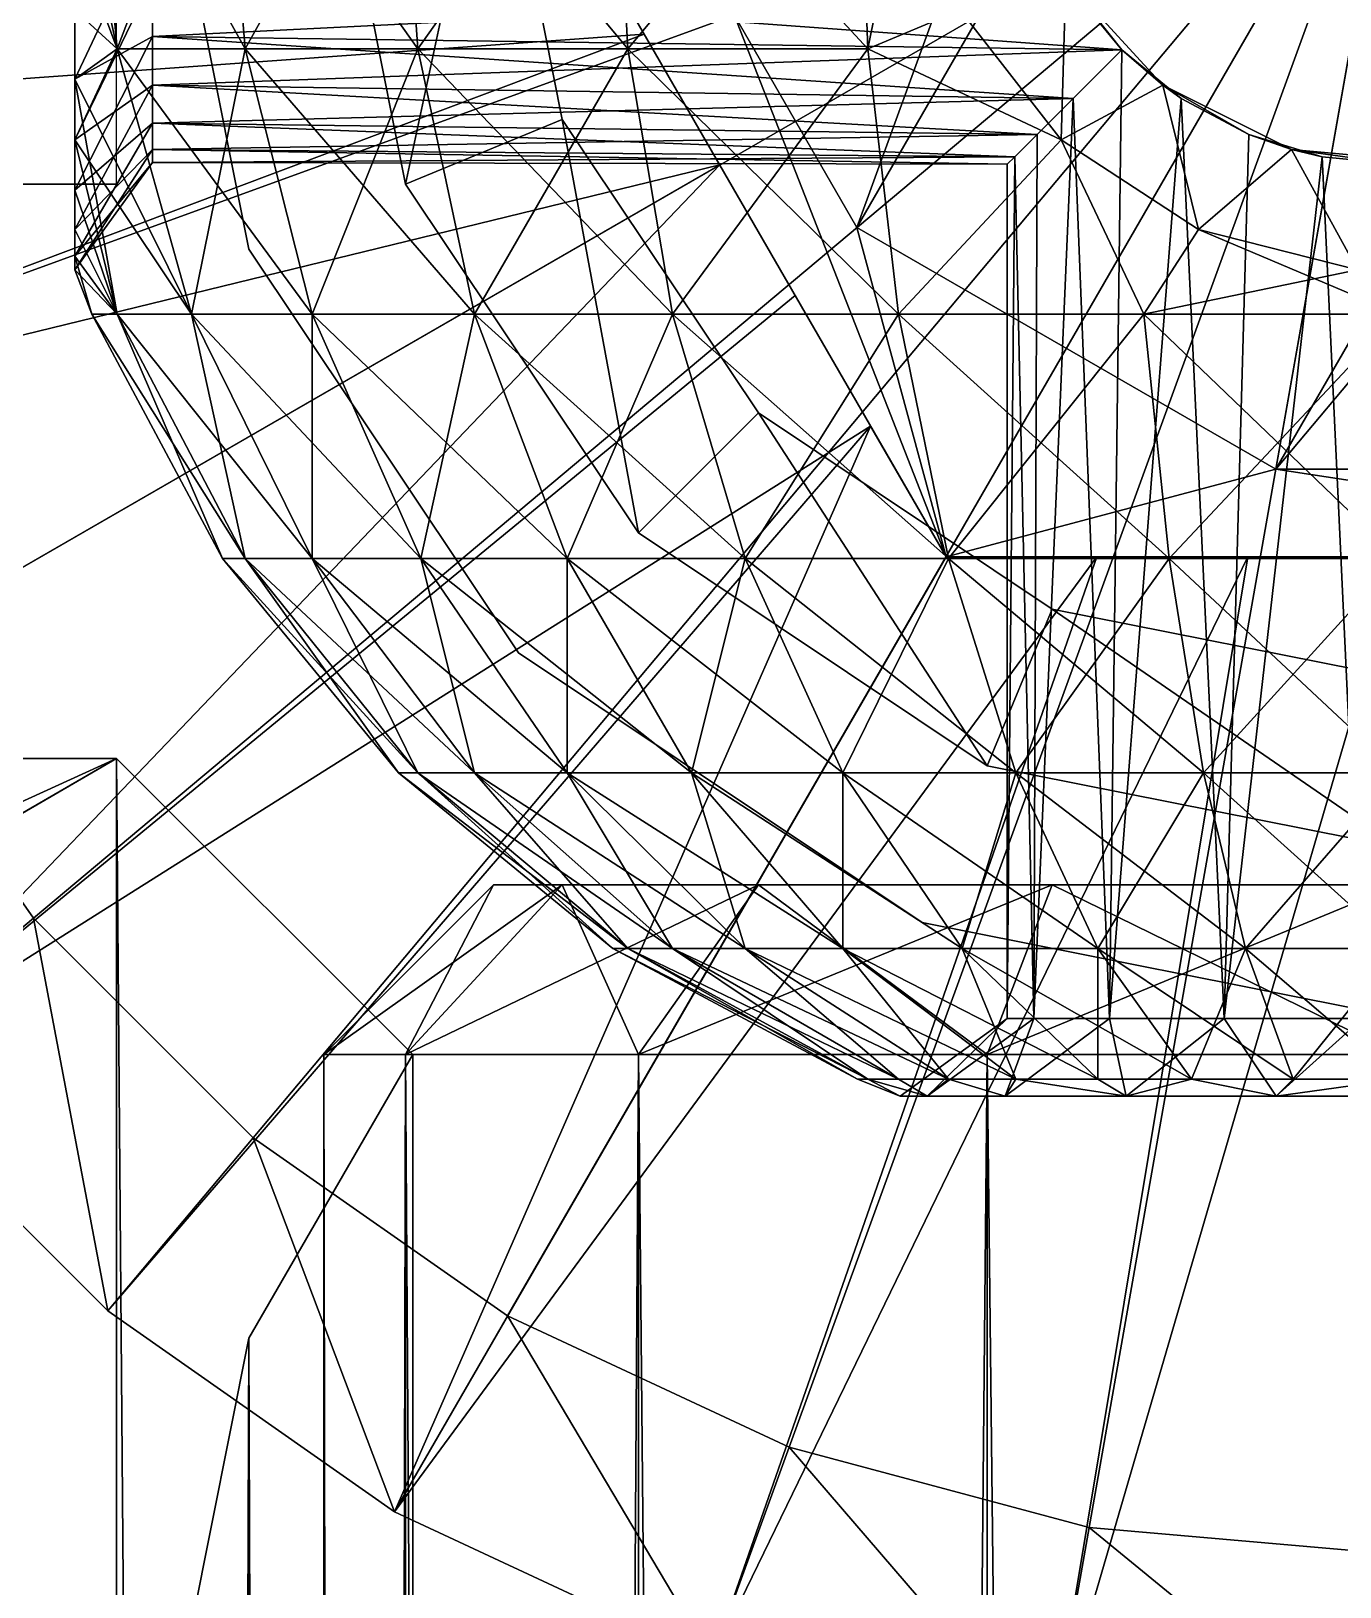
# Model space of a CAD drawing. Header units: centimetres. Extents: x -66.3 to 12.3, y -19.3 to 19.3.
# Drawn here: x 9.274 to 10.431, y 15.896 to 17.272 of the extents above; entities that cross this region are included whole.
import ezdxf

# ---------------------------------------------------------------- set-up
doc = ezdxf.new("R2010")
doc.units = ezdxf.units.CM
for name, color, linetype, true_color in [('chrom', 9, 'Continuous', 0xbebebe), ('plastik schwarz', 250, 'Continuous', 0x282828), ('reinweiss', 254, 'Continuous', 0xdddddd)]:
    doc.layers.add(name, color=color, linetype=linetype, true_color=true_color)

# ---------------------------------------------------------------- blocks, each defined once
blk = doc.blocks.new('GeometrySelector_19HIY996')
at = {"layer": 'plastik schwarz'}
for points in [[(0, 0.6928, 1.1), (0.3082, 1.748, 0.6), (0, 1.775, 0.6)], [(0.2735, 1.5511), (0, 1.575), (0, 1.775, 0.2)], [(0.3082, 1.748, 0.2), (0.2735, 1.5511), (0, 1.775, 0.2)], [(0, 0.6928, 1.1), (0.1333, 0.6928, 1.1), (0.3082, 1.748, 0.6)], [(0.1333, 0.6928, 1.1), (0.6071, 1.668, 0.6), (0.3082, 1.748, 0.6)], [(0.5387, 1.48), (0.2735, 1.5511), (0.3082, 1.748, 0.2)], [(0.6071, 1.668, 0.2), (0.5387, 1.48), (0.3082, 1.748, 0.2)], [(0.1333, 0.6928, 1.1), (0.2667, 0.6928, 1.1), (0.6071, 1.668, 0.6)], [(0.2667, 0.6928, 1.1), (0.8875, 1.5372, 0.6), (0.6071, 1.668, 0.6)], [(0.7875, 1.364), (0.5387, 1.48), (0.6071, 1.668, 0.2)], [(0.8875, 1.5372, 0.2), (0.7875, 1.364), (0.6071, 1.668, 0.2)], [(0.8875, 1.5372, 0.6), (0.8875, 1.5372, 0.2), (0.6071, 1.668, 0.2)], [(0.8875, 1.5372, 0.6), (0.6071, 1.668, 0.2), (0.6071, 1.668, 0.6)], [(0, 0), (0, 1.575), (0.2735, 1.5511)], [(0, 0), (0.2735, 1.5511), (0.5387, 1.48)], [(0.2667, 0.6928, 1.1), (0.4, 0.6928, 1.1), (0.8875, 1.5372, 0.6)], [(0.4667, 0.5774, 1.1), (0.8875, 1.5372, 0.6), (0.4, 0.6928, 1.1)], [(0.4667, 0.5774, 1.1), (1.1409, 1.3597, 0.6), (0.8875, 1.5372, 0.6)], [(1.0124, 1.2065), (0.7875, 1.364), (0.8875, 1.5372, 0.2)], [(1.1409, 1.3597, 0.2), (1.0124, 1.2065), (0.8875, 1.5372, 0.2)], [(1.1409, 1.3597, 0.6), (1.1409, 1.3597, 0.2), (0.8875, 1.5372, 0.2)], [(1.1409, 1.3597, 0.6), (0.8875, 1.5372, 0.2), (0.8875, 1.5372, 0.6)], [(0, 0), (0.5387, 1.48), (0.7875, 1.364)], [(0, 0), (0.7875, 1.364), (1.0124, 1.2065)], [(1.1409, 1.3597, 0.6), (0.4667, 0.5774, 1.1), (1.3597, 1.1409, 0.6)], [(1.2065, 1.0124), (1.0124, 1.2065), (1.1409, 1.3597, 0.2)], [(1.3597, 1.1409, 0.2), (1.2065, 1.0124), (1.1409, 1.3597, 0.2)], [(1.3597, 1.1409, 0.6), (1.3597, 1.1409, 0.2), (1.1409, 1.3597, 0.2)], [(1.3597, 1.1409, 0.6), (1.1409, 1.3597, 0.2), (1.1409, 1.3597, 0.6)], [(0, 0), (1.0124, 1.2065), (1.2065, 1.0124)], [(0.4667, 0.5774, 1.1), (0.5333, 0.4619, 1.1), (1.3597, 1.1409, 0.6)], [(0.6, 0.3464, 1.1), (1.3597, 1.1409, 0.6), (0.5333, 0.4619, 1.1)], [(0.6, 0.3464, 1.1), (1.5372, 0.8875, 0.6), (1.3597, 1.1409, 0.6)], [(1.364, 0.7875), (1.2065, 1.0124), (1.3597, 1.1409, 0.2)], [(0, 0), (1.2065, 1.0124), (1.364, 0.7875)], [(0.6, 0.3464, 1.1), (1.668, 0.6071, 0.6), (1.5372, 0.8875, 0.6)], [(0, 0), (1.364, 0.7875), (1.48, 0.5387)], [(0.4, 0.6928, 1.75), (0.4, 0.6928, 1.1), (-0.4, 0.6928, 1.1)], [(0.4, 0.6928, 1.75), (-0.4, 0.6928, 1.1), (-0.4, 0.6928, 1.75)], [(0.1085, 0.6155, 2), (0.4, 0.6928, 1.75), (-0.4, 0.6928, 1.75)], [(0.1085, 0.6155, 2), (-0.4, 0.6928, 1.75), (-0.1085, 0.6155, 2)], [(0.1085, 0.6155, 2), (0.4788, 0.4017, 2), (0.4, 0.6928, 1.75)], [(0.8, 0, 1.75), (0.8, 0, 1.1), (0.4, 0.6928, 1.1)], [(0.8, 0, 1.75), (0.4, 0.6928, 1.1), (0.4, 0.6928, 1.75)], [(0.5873, 0.2138, 2), (0.8, 0, 1.75), (0.4, 0.6928, 1.75)], [(0.5873, 0.2138, 2), (0.4, 0.6928, 1.75), (0.4788, 0.4017, 2)], [(-0.5873, -0.2138, 2), (-0.4788, -0.4017, 2), (0.1085, 0.6155, 2)], [(-0.1085, 0.6155, 2), (-0.5873, -0.2138, 2), (0.1085, 0.6155, 2)], [(0.1085, 0.6155, 2), (-0.4788, -0.4017, 2), (-0.1085, -0.6155, 2)], [(0.1085, 0.6155, 2), (-0.1085, -0.6155, 2), (0.4788, 0.4017, 2)], [(0.6, 0.3464, 1.1), (0.6667, 0.2309, 1.1), (1.668, 0.6071, 0.6)], [(0.6667, 0.2309, 1.1), (1.748, 0.3082, 0.6), (1.668, 0.6071, 0.6)], [(0, 0), (1.48, 0.5387), (1.5511, 0.2735)], [(0.4788, 0.4017, 2), (-0.1085, -0.6155, 2), (0.1085, -0.6155, 2)], [(0.4788, 0.4017, 2), (0.1085, -0.6155, 2), (0.5873, 0.2138, 2)], [(0.6667, 0.2309, 1.1), (0.7333, 0.1155, 1.1), (1.748, 0.3082, 0.6)], [(0.7333, 0.1155, 1.1), (1.775, 0, 0.6), (1.748, 0.3082, 0.6)], [(0, 0), (1.5511, 0.2735), (1.575, 0)]]:
    blk.add_3dface(points, dxfattribs=at)
blk = doc.blocks.new('hallerfuss_19HIY99')
blk.add_blockref('GeometrySelector_19HIY996', (0, 0))
blk = doc.blocks.new('blech350_750_19HIY99')
at = {"layer": 'reinweiss'}
for points in [[(-36.367, 16.6289, 0.6718), (36.367, 16.6289, 0.6718), (36.1162, 16.4837, 0.421)], [(-36.367, -16.6289, 0.6717), (36.367, -16.6289, 0.6717), (36.367, 16.6289, 0.6718)], [(-36.367, 16.6289, 0.6718), (-36.367, -16.6289, 0.6717), (36.367, 16.6289, 0.6718)], [(36.1162, 16.4837, 0.421), (36.367, 16.6289, 0.6718), (-36.367, 16.6289, 0.6718)], [(36.367, 16.6289, 0.6718), (36.367, -16.6289, 0.6717), (-36.367, -16.6289, 0.6717)], [(36.367, 16.6289, 0.6718), (-36.367, -16.6289, 0.6717), (-36.367, 16.6289, 0.6718)], [(36.6289, -16.367, 0.6717), (36.6289, 16.367, 0.6718), (36.367, 16.6289, 0.6718)], [(36.367, -16.6289, 0.6717), (36.6289, -16.367, 0.6717), (36.367, 16.6289, 0.6718)], [(36.367, 16.6289, 0.6718), (36.6289, 16.367, 0.6718), (36.6289, -16.367, 0.6717)], [(36.367, 16.6289, 0.6718), (36.6289, -16.367, 0.6717), (36.367, -16.6289, 0.6717)], [(36.4837, 16.1162, 0.421), (36.6289, 16.367, 0.6718), (36.6289, -16.367, 0.6717)], [(36.6289, -16.367, 0.6717), (36.6289, 16.367, 0.6718), (36.4837, 16.1162, 0.421)], [(36.4837, 16.1162, 0.421), (36.4837, -16.1162, 0.421), (36.4, -15.6953, 0)], [(36.4837, 16.1162, 0.421), (36.4, -15.6953, 0), (36.4, 15.6953, 0)], [(36.4, -15.6953, 0), (36.4837, -16.1162, 0.421), (36.4837, 16.1162, 0.421)], [(36.4, 15.6953, 0), (36.4, -15.6953, 0), (36.4837, 16.1162, 0.421)], [(36.4837, -16.1162, 0.421), (36.4837, 16.1162, 0.421), (36.6289, -16.367, 0.6717)], [(36.6289, -16.367, 0.6717), (36.4837, 16.1162, 0.421), (36.4837, -16.1162, 0.421)]]:
    blk.add_3dface(points, dxfattribs=at)
blk = doc.blocks.new('blech350_750_19HIY991')
at = {"layer": 'reinweiss'}
for points in [[(-36.367, 16.6289, 0.6718), (36.367, 16.6289, 0.6718), (36.1162, 16.4837, 0.421)], [(-36.367, -16.6289, 0.6717), (36.367, -16.6289, 0.6717), (36.367, 16.6289, 0.6718)], [(-36.367, 16.6289, 0.6718), (-36.367, -16.6289, 0.6717), (36.367, 16.6289, 0.6718)], [(36.1162, 16.4837, 0.421), (36.367, 16.6289, 0.6718), (-36.367, 16.6289, 0.6718)], [(36.367, 16.6289, 0.6718), (36.367, -16.6289, 0.6717), (-36.367, -16.6289, 0.6717)], [(36.367, 16.6289, 0.6718), (-36.367, -16.6289, 0.6717), (-36.367, 16.6289, 0.6718)], [(36.6289, -16.367, 0.6717), (36.6289, 16.367, 0.6718), (36.367, 16.6289, 0.6718)], [(36.367, -16.6289, 0.6717), (36.6289, -16.367, 0.6717), (36.367, 16.6289, 0.6718)], [(36.367, 16.6289, 0.6718), (36.6289, 16.367, 0.6718), (36.6289, -16.367, 0.6717)], [(36.367, 16.6289, 0.6718), (36.6289, -16.367, 0.6717), (36.367, -16.6289, 0.6717)], [(36.4837, 16.1162, 0.421), (36.6289, 16.367, 0.6718), (36.6289, -16.367, 0.6717)], [(36.6289, -16.367, 0.6717), (36.6289, 16.367, 0.6718), (36.4837, 16.1162, 0.421)], [(36.4837, 16.1162, 0.421), (36.4837, -16.1162, 0.421), (36.4, -15.6953, 0)], [(36.4837, 16.1162, 0.421), (36.4, -15.6953, 0), (36.4, 15.6953, 0)], [(36.4, -15.6953, 0), (36.4837, -16.1162, 0.421), (36.4837, 16.1162, 0.421)], [(36.4, 15.6953, 0), (36.4, -15.6953, 0), (36.4837, 16.1162, 0.421)], [(36.4837, -16.1162, 0.421), (36.4837, 16.1162, 0.421), (36.6289, -16.367, 0.6717)], [(36.6289, -16.367, 0.6717), (36.4837, 16.1162, 0.421), (36.4837, -16.1162, 0.421)]]:
    blk.add_3dface(points, dxfattribs=at)
blk = doc.blocks.new('blech350_350_19HIY99')
at = {"layer": 'reinweiss'}
for points in [[(-16.4837, 15.2743, -0.421), (-16.4, -15.6953, 0), (-16.4, 15.6953, 0)], [(-16.4, 15.6953, 0), (-16.4, -15.6953, 0), (-16.4837, 15.2743, -0.421)], [(-16.4837, 15.2743, -0.421), (-16.7222, 14.9175, -0.7778), (-16.7222, -14.9175, -0.7778)], [(-16.4837, -15.2743, -0.421), (-16.4837, 15.2743, -0.421), (-16.7222, -14.9175, -0.7778)], [(-16.7222, -14.9175, -0.7778), (-16.7222, 14.9175, -0.7778), (-16.4837, 15.2743, -0.421)], [(-16.7222, -14.9175, -0.7778), (-16.4837, 15.2743, -0.421), (-16.4837, -15.2743, -0.421)], [(-16.4837, 15.2743, -0.421), (-16.4837, -15.2743, -0.421), (-16.4, -15.6953, 0)], [(-16.4, -15.6953, 0), (-16.4837, -15.2743, -0.421), (-16.4837, 15.2743, -0.421)]]:
    blk.add_3dface(points, dxfattribs=at)
blk = doc.blocks.new('GeometrySelector_19HIY9912')
for points in [[(-0.95, 16.367, 0), (-0.877686, 16.367, 0.363549), (-0.739104, 16.517, 0.306147)], [(-0.8, 16.517, 0), (-0.95, 16.367, 0), (-0.739104, 16.517, 0.306147)], [(-0.877686, 16.367, -0.363549), (-0.95, 16.367, 0), (-0.8, 16.517, 0)], [(-0.877686, 16.367, 0.363549), (-0.671751, 16.367, 0.671751), (-0.565685, 16.517, 0.565685)], [(-0.739104, 16.517, 0.306147), (-0.877686, 16.367, 0.363549), (-0.565685, 16.517, 0.565685)], [(-0.739104, 16.517, -0.306147), (-0.877686, 16.367, -0.363549), (-0.8, 16.517, 0)], [(-0.671751, 16.367, -0.671751), (-0.877686, 16.367, -0.363549), (-0.739104, 16.517, -0.306147)], [(-0.565685, 16.517, -0.565685), (-0.671751, 16.367, -0.671751), (-0.739104, 16.517, -0.306147)], [(-0.671751, 16.367, 0.671751), (-0.363549, 16.367, 0.877686), (-0.306147, 16.517, 0.739104)], [(-0.565685, 16.517, 0.565685), (-0.671751, 16.367, 0.671751), (-0.306147, 16.517, 0.739104)], [(-0.363549, 16.367, -0.877686), (-0.671751, 16.367, -0.671751), (-0.565685, 16.517, -0.565685)], [(-0.306147, 16.517, -0.739104), (-0.363549, 16.367, -0.877686), (-0.565685, 16.517, -0.565685)], [(-0.363549, 16.367, 0.877686), (0, 16.367, 0.95), (0, 16.517, 0.8)], [(-0.306147, 16.517, 0.739104), (-0.363549, 16.367, 0.877686), (0, 16.517, 0.8)], [(0, 16.367, -0.95), (-0.363549, 16.367, -0.877686), (-0.306147, 16.517, -0.739104)], [(0, 16.517, -0.8), (0, 16.367, -0.95), (-0.306147, 16.517, -0.739104)], [(-0.877686, 16.367, 0.363549), (-0.95, 16.367, 0), (-0.95, -16.367, 0)], [(-0.877686, 16.367, 0.363549), (-0.95, -16.367, 0), (-0.877686, -16.367, 0.363549)], [(-0.95, 16.367, 0), (-0.877686, 16.367, -0.363549), (-0.877686, -16.367, -0.363549)], [(-0.95, 16.367, 0), (-0.877686, -16.367, -0.363549), (-0.95, -16.367, 0)], [(-0.671751, 16.367, 0.671751), (-0.877686, 16.367, 0.363549), (-0.877686, -16.367, 0.363549)], [(-0.671751, 16.367, 0.671751), (-0.877686, -16.367, 0.363549), (-0.671751, -16.367, 0.671751)], [(-0.877686, 16.367, -0.363549), (-0.671751, 16.367, -0.671751), (-0.671751, -16.367, -0.671751)], [(-0.877686, 16.367, -0.363549), (-0.671751, -16.367, -0.671751), (-0.877686, -16.367, -0.363549)], [(-0.363549, 16.367, 0.877686), (-0.671751, 16.367, 0.671751), (-0.671751, -16.367, 0.671751)], [(-0.363549, 16.367, 0.877686), (-0.671751, -16.367, 0.671751), (-0.363549, -16.367, 0.877686)], [(-0.671751, 16.367, -0.671751), (-0.363549, 16.367, -0.877686), (-0.363549, -16.367, -0.877686)], [(-0.671751, 16.367, -0.671751), (-0.363549, -16.367, -0.877686), (-0.671751, -16.367, -0.671751)], [(0, 16.367, 0.95), (-0.363549, 16.367, 0.877686), (-0.363549, -16.367, 0.877686)], [(0, 16.367, 0.95), (-0.363549, -16.367, 0.877686), (0, -16.367, 0.95)], [(-0.363549, 16.367, -0.877686), (0, 16.367, -0.95), (0, -16.367, -0.95)], [(-0.363549, 16.367, -0.877686), (0, -16.367, -0.95), (-0.363549, -16.367, -0.877686)], [(-0.739104, -16.517, 0.306147), (-0.877686, -16.367, 0.363549), (-0.95, -16.367, 0)], [(-0.739104, -16.517, 0.306147), (-0.95, -16.367, 0), (-0.8, -16.517, 0)], [(-0.8, -16.517, 0), (-0.95, -16.367, 0), (-0.877686, -16.367, -0.363549)], [(-0.565685, -16.517, 0.565685), (-0.671751, -16.367, 0.671751), (-0.877686, -16.367, 0.363549)], [(-0.565685, -16.517, 0.565685), (-0.877686, -16.367, 0.363549), (-0.739104, -16.517, 0.306147)], [(-0.8, -16.517, 0), (-0.877686, -16.367, -0.363549), (-0.739104, -16.517, -0.306147)], [(-0.739104, -16.517, -0.306147), (-0.877686, -16.367, -0.363549), (-0.671751, -16.367, -0.671751)], [(-0.739104, -16.517, -0.306147), (-0.671751, -16.367, -0.671751), (-0.565685, -16.517, -0.565685)], [(-0.306147, -16.517, 0.739104), (-0.363549, -16.367, 0.877686), (-0.671751, -16.367, 0.671751)], [(-0.306147, -16.517, 0.739104), (-0.671751, -16.367, 0.671751), (-0.565685, -16.517, 0.565685)], [(-0.565685, -16.517, -0.565685), (-0.671751, -16.367, -0.671751), (-0.363549, -16.367, -0.877686)], [(-0.565685, -16.517, -0.565685), (-0.363549, -16.367, -0.877686), (-0.306147, -16.517, -0.739104)], [(0, -16.517, 0.8), (0, -16.367, 0.95), (-0.363549, -16.367, 0.877686)], [(0, -16.517, 0.8), (-0.363549, -16.367, 0.877686), (-0.306147, -16.517, 0.739104)], [(-0.306147, -16.517, -0.739104), (-0.363549, -16.367, -0.877686), (0, -16.367, -0.95)], [(-0.306147, -16.517, -0.739104), (0, -16.367, -0.95), (0, -16.517, -0.8)]]:
    blk.add_3dface(points)
blk = doc.blocks.new('rohr350_19HIY991')
at = {"layer": 'chrom'}
blk.add_blockref('GeometrySelector_19HIY9912', (0, 0), dxfattribs=at)
blk = doc.blocks.new('rohr350_19HIY992')
at = {"layer": 'chrom'}
blk.add_blockref('GeometrySelector_19HIY9912', (0, 0), dxfattribs=at)
blk = doc.blocks.new('blech350_750_19HIY992')
at = {"layer": 'reinweiss'}
for points in [[(36.4837, 15.2743, -0.421), (36.4, 15.6953, 0), (36.4, -15.6953, 0)], [(36.4, -15.6953, 0), (36.4, 15.6953, 0), (36.4837, 15.2743, -0.421)], [(36.4837, -15.2743, -0.421), (36.4837, 15.2743, -0.421), (36.4, -15.6953, 0)], [(36.4, -15.6953, 0), (36.4837, 15.2743, -0.421), (36.4837, -15.2743, -0.421)], [(36.4837, 15.2743, -0.421), (36.4837, -15.2743, -0.421), (36.7222, -14.9175, -0.7778)], [(36.4837, 15.2743, -0.421), (36.7222, -14.9175, -0.7778), (36.7222, 14.9175, -0.7778)], [(36.7222, -14.9175, -0.7778), (36.4837, -15.2743, -0.421), (36.4837, 15.2743, -0.421)], [(36.7222, 14.9175, -0.7778), (36.7222, -14.9175, -0.7778), (36.4837, 15.2743, -0.421)]]:
    blk.add_3dface(points, dxfattribs=at)
blk = doc.blocks.new('GeometrySelector_19HIY9913')
for points in [[(-0.95, -36.367, 0), (-0.877686, 36.367, 0.363549), (-0.95, 36.367, 0)], [(0.877686, -36.367, 0.363549), (0.95, -36.367, 0), (0.95, 36.367, 0)], [(0.877686, -36.367, 0.363549), (0.95, 36.367, 0), (0.877686, 36.367, 0.363549)]]:
    blk.add_3dface(points)
blk = doc.blocks.new('rohr750_19HIY99')
at = {"layer": 'chrom'}
blk.add_blockref('GeometrySelector_19HIY9913', (0, 0), dxfattribs=at)
blk = doc.blocks.new('rohr750_19HIY992')
at = {"layer": 'chrom'}
blk.add_blockref('GeometrySelector_19HIY9913', (0, 0), dxfattribs=at)
blk = doc.blocks.new('GeometrySelector_19HIY9914')
for points in [[(-44.05387, 116.97973), (-46.91628, 115.48494, -9.33223), (-47.83543, 115.48494)], [(-44.05387, 116.97973), (-47.83543, 115.48494), (-46.91628, 115.48494, 9.33223)], [(-41.66691, 116.97973, -14.30427), (-46.91628, 115.48494, -9.33223), (-44.05387, 116.97973)], [(-41.66691, 116.97973, -14.30427), (-44.19417, 115.48494, -18.30583), (-46.91628, 115.48494, -9.33223)], [(-44.19417, 115.48494, 18.30583), (-41.66691, 116.97973, 14.30427), (-46.91628, 115.48494, 9.33223)], [(-46.91628, 115.48494, 9.33223), (-41.66691, 116.97973, 14.30427), (-44.05387, 116.97973)], [(-41.66691, 116.97973, -14.30427), (-39.77371, 115.48494, -26.57594), (-44.19417, 115.48494, -18.30583)], [(-39.77371, 115.48494, 26.57594), (-41.66691, 116.97973, 14.30427), (-44.19417, 115.48494, 18.30583)], [(-34.585, 110.12026), (-41.66691, 116.97973, -14.30427), (-44.05387, 116.97973)], [(-34.585, 110.12026), (-44.05387, 116.97973), (-41.66691, 116.97973, 14.30427)], [(-34.7647, 116.97973, -27.05845), (-39.77371, 115.48494, -26.57594), (-41.66691, 116.97973, -14.30427)], [(-34.7647, 116.97973, 27.05845), (-41.66691, 116.97973, 14.30427), (-39.77371, 115.48494, 26.57594)], [(-32.24955, 110.12026, -12.49354), (-41.66691, 116.97973, -14.30427), (-34.585, 110.12026)], [(-41.66691, 116.97973, -14.30427), (-32.24955, 110.12026, -12.49354), (-34.7647, 116.97973, -27.05845)], [(-34.7647, 116.97973, 27.05845), (-32.24955, 110.12026, 12.49354), (-41.66691, 116.97973, 14.30427)], [(-41.66691, 116.97973, 14.30427), (-32.24955, 110.12026, 12.49354), (-34.585, 110.12026)], [(-39.77371, 115.48494, -26.57594), (-34.7647, 116.97973, -27.05845), (-33.82476, 115.48494, -33.82476)], [(-33.82476, 115.48494, 33.82476), (-34.7647, 116.97973, 27.05845), (-39.77371, 115.48494, 26.57594)], [(-33.82476, 115.48494, -33.82476), (-34.7647, 116.97973, -27.05845), (-24.09518, 116.97973, -36.88043)], [(-24.09518, 116.97973, 36.88043), (-34.7647, 116.97973, 27.05845), (-33.82476, 115.48494, 33.82476)], [(-34.7647, 116.97973, -27.05845), (-32.24955, 110.12026, -12.49354), (-25.55862, 110.12026, -23.29976)], [(-34.7647, 116.97973, -27.05845), (-25.55862, 110.12026, -23.29976), (-24.09518, 116.97973, -36.88043)], [(-24.09518, 116.97973, 36.88043), (-25.55862, 110.12026, 23.29976), (-34.7647, 116.97973, 27.05845)], [(-34.7647, 116.97973, 27.05845), (-25.55862, 110.12026, 23.29976), (-32.24955, 110.12026, 12.49354)], [(-33.82476, 115.48494, -33.82476), (-24.09518, 116.97973, -36.88043), (-26.57594, 115.48494, -39.77371)], [(-26.57594, 115.48494, 39.77371), (-24.09518, 116.97973, 36.88043), (-33.82476, 115.48494, 33.82476)], [(-26.57594, 115.48494, -39.77371), (-24.09518, 116.97973, -36.88043), (-18.30583, 115.48494, -44.19417)], [(-18.30583, 115.48494, 44.19417), (-24.09518, 116.97973, 36.88043), (-26.57594, 115.48494, 39.77371)], [(-24.09518, 116.97973, -36.88043), (-25.55862, 110.12026, -23.29976), (-15.41586, 110.12026, -30.95922)], [(-24.09518, 116.97973, 36.88043), (-15.41586, 110.12026, 30.95922), (-25.55862, 110.12026, 23.29976)], [(-24.09518, 116.97973, -36.88043), (-10.81459, 116.97973, -42.70584), (-18.30583, 115.48494, -44.19417)], [(-18.30583, 115.48494, 44.19417), (-10.81459, 116.97973, 42.70584), (-24.09518, 116.97973, 36.88043)], [(-24.09518, 116.97973, -36.88043), (-15.41586, 110.12026, -30.95922), (-10.81459, 116.97973, -42.70584)], [(-10.81459, 116.97973, 42.70584), (-15.41586, 110.12026, 30.95922), (-24.09518, 116.97973, 36.88043)], [(-18.30583, 115.48494, -44.19417), (-10.81459, 116.97973, -42.70584), (-9.33223, 115.48494, -46.91628)], [(-9.33223, 115.48494, 46.91628), (-10.81459, 116.97973, 42.70584), (-18.30583, 115.48494, 44.19417)], [(-10.81459, 116.97973, -42.70584), (-15.41586, 110.12026, -30.95922), (-3.1911, 110.12026, -34.43747)], [(-10.81459, 116.97973, 42.70584), (-3.1911, 110.12026, 34.43747), (-15.41586, 110.12026, 30.95922)], [(-9.33223, 115.48494, -46.91628), (-10.81459, 116.97973, -42.70584), (0, 115.48494, -47.83543)], [(0, 115.48494, -47.83543), (-10.81459, 116.97973, -42.70584), (3.63794, 116.97973, -43.90341)], [(3.63794, 116.97973, 43.90341), (-10.81459, 116.97973, 42.70584), (0, 115.48494, 47.83543)], [(0, 115.48494, 47.83543), (-10.81459, 116.97973, 42.70584), (-9.33223, 115.48494, 46.91628)], [(-10.81459, 116.97973, -42.70584), (-3.1911, 110.12026, -34.43747), (3.63794, 116.97973, -43.90341)], [(3.63794, 116.97973, 43.90341), (-3.1911, 110.12026, 34.43747), (-10.81459, 116.97973, 42.70584)], [(-46.91628, 115.48494, 9.33223), (-47.83543, 115.48494), (-69.44628, 103.9337)], [(-46.91628, 115.48494, 9.33223), (-69.44628, 103.9337), (-68.11189, 103.9337, 13.5483)], [(-47.83543, 115.48494), (-68.11189, 103.9337, -13.5483), (-69.44628, 103.9337)], [(-46.91628, 115.48494, -9.33223), (-64.16, 103.9337, -26.57594), (-68.11189, 103.9337, -13.5483)], [(-64.16, 103.9337, 26.57594), (-44.19417, 115.48494, 18.30583), (-68.11189, 103.9337, 13.5483)], [(-46.91628, 115.48494, -9.33223), (-68.11189, 103.9337, -13.5483), (-47.83543, 115.48494)], [(-44.19417, 115.48494, 18.30583), (-46.91628, 115.48494, 9.33223), (-68.11189, 103.9337, 13.5483)], [(-46.91628, 115.48494, -9.33223), (-44.19417, 115.48494, -18.30583), (-64.16, 103.9337, -26.57594)], [(-57.74247, 103.9337, 38.58229), (-39.77371, 115.48494, 26.57594), (-64.16, 103.9337, 26.57594)], [(-39.77371, 115.48494, 26.57594), (-44.19417, 115.48494, 18.30583), (-64.16, 103.9337, 26.57594)], [(-64.16, 103.9337, -26.57594), (-44.19417, 115.48494, -18.30583), (-57.74247, 103.9337, -38.58229)], [(-49.10593, 103.9337, 49.10593), (-33.82476, 115.48494, 33.82476), (-57.74247, 103.9337, 38.58229)], [(-33.82476, 115.48494, 33.82476), (-39.77371, 115.48494, 26.57594), (-57.74247, 103.9337, 38.58229)], [(-57.74247, 103.9337, -38.58229), (-44.19417, 115.48494, -18.30583), (-39.77371, 115.48494, -26.57594)], [(-57.74247, 103.9337, -38.58229), (-39.77371, 115.48494, -26.57594), (-49.10593, 103.9337, -49.10593)], [(-26.57594, 115.48494, 39.77371), (-33.82476, 115.48494, 33.82476), (-49.10593, 103.9337, 49.10593)], [(-49.10593, 103.9337, -49.10593), (-39.77371, 115.48494, -26.57594), (-33.82476, 115.48494, -33.82476)], [(-49.10593, 103.9337, -49.10593), (-33.82476, 115.48494, -33.82476), (-38.58229, 103.9337, -57.74247)], [(-38.58229, 103.9337, 57.74247), (-26.57594, 115.48494, 39.77371), (-49.10593, 103.9337, 49.10593)], [(-26.57594, 103.9337, 64.16), (-18.30583, 115.48494, 44.19417), (-38.58229, 103.9337, 57.74247)], [(-38.58229, 103.9337, -57.74247), (-33.82476, 115.48494, -33.82476), (-26.57594, 115.48494, -39.77371)], [(-38.58229, 103.9337, -57.74247), (-26.57594, 115.48494, -39.77371), (-26.57594, 103.9337, -64.16)], [(-18.30583, 115.48494, 44.19417), (-26.57594, 115.48494, 39.77371), (-38.58229, 103.9337, 57.74247)], [(-26.57594, 115.48494, -39.77371), (-18.30583, 115.48494, -44.19417), (-26.57594, 103.9337, -64.16)], [(-26.57594, 103.9337, -64.16), (-18.30583, 115.48494, -44.19417), (-13.5483, 103.9337, -68.11189)], [(-13.5483, 103.9337, 68.11189), (-9.33223, 115.48494, 46.91628), (-26.57594, 103.9337, 64.16)], [(-9.33223, 115.48494, 46.91628), (-18.30583, 115.48494, 44.19417), (-26.57594, 103.9337, 64.16)], [(-18.30583, 115.48494, -44.19417), (-9.33223, 115.48494, -46.91628), (-13.5483, 103.9337, -68.11189)], [(-13.5483, 103.9337, 68.11189), (0, 103.9337, 69.44628), (0, 115.48494, 47.83543)], [(-13.5483, 103.9337, -68.11189), (-9.33223, 115.48494, -46.91628), (0, 103.9337, -69.44628)], [(0, 115.48494, 47.83543), (-9.33223, 115.48494, 46.91628), (-13.5483, 103.9337, 68.11189)], [(0, 115.48494, -47.83543), (0, 103.9337, -69.44628), (-9.33223, 115.48494, -46.91628)], [(-32.24955, 110.12026, 12.49354), (-33.92046, 33.92046, 6.7472), (-34.585, 110.12026)], [(-34.585, 110.12026), (-33.92046, 33.92046, 6.7472), (-34.585, 34.585)], [(-34.585, 110.12026), (-34.585, 34.585), (-33.92046, 33.92046, -6.7472)], [(-34.585, 110.12026), (-33.92046, 33.92046, -6.7472), (-32.24955, 110.12026, -12.49354)], [(-32.24955, 110.12026, 12.49354), (-31.95237, 31.95237, 13.23511), (-33.92046, 33.92046, 6.7472)], [(-32.24955, 110.12026, -12.49354), (-33.92046, 33.92046, -6.7472), (-31.95237, 31.95237, -13.23511)], [(-25.55862, 110.12026, 23.29976), (-28.75638, 28.75638, 19.2144), (-32.24955, 110.12026, 12.49354)], [(-32.24955, 110.12026, 12.49354), (-28.75638, 28.75638, 19.2144), (-31.95237, 31.95237, 13.23511)], [(-32.24955, 110.12026, -12.49354), (-31.95237, 31.95237, -13.23511), (-28.75638, 28.75638, -19.2144)], [(-32.24955, 110.12026, -12.49354), (-28.75638, 28.75638, -19.2144), (-25.55862, 110.12026, -23.29976)], [(-25.55862, 110.12026, 23.29976), (-24.45529, 24.45529, 24.45529), (-28.75638, 28.75638, 19.2144)], [(-25.55862, 110.12026, -23.29976), (-28.75638, 28.75638, -19.2144), (-24.45529, 24.45529, -24.45529)], [(-19.2144, 28.75638, 28.75638), (-24.45529, 24.45529, 24.45529), (-25.55862, 110.12026, 23.29976)], [(-25.55862, 110.12026, -23.29976), (-24.45529, 24.45529, -24.45529), (-19.2144, 28.75638, -28.75638)], [(-25.55862, 110.12026, -23.29976), (-19.2144, 28.75638, -28.75638), (-15.41586, 110.12026, -30.95922)], [(-15.41586, 110.12026, 30.95922), (-19.2144, 28.75638, 28.75638), (-25.55862, 110.12026, 23.29976)], [(-15.41586, 110.12026, -30.95922), (-19.2144, 28.75638, -28.75638), (-13.23511, 31.95237, -31.95237)], [(-15.41586, 110.12026, 30.95922), (-13.23511, 31.95237, 31.95237), (-19.2144, 28.75638, 28.75638)], [(-15.41586, 110.12026, -30.95922), (-13.23511, 31.95237, -31.95237), (-6.7472, 33.92046, -33.92046)], [(-15.41586, 110.12026, -30.95922), (-6.7472, 33.92046, -33.92046), (-3.1911, 110.12026, -34.43747)], [(-3.1911, 110.12026, 34.43747), (-6.7472, 33.92046, 33.92046), (-15.41586, 110.12026, 30.95922)], [(-15.41586, 110.12026, 30.95922), (-6.7472, 33.92046, 33.92046), (-13.23511, 31.95237, 31.95237)], [(-3.1911, 110.12026, -34.43747), (-6.7472, 33.92046, -33.92046), (0, 34.585, -34.585)], [(-3.1911, 110.12026, 34.43747), (0, 34.585, 34.585), (-6.7472, 33.92046, 33.92046)], [(-68.11189, 103.9337, 13.5483), (-69.44628, 103.9337), (-88.38835, 88.38835)], [(-68.11189, 103.9337, 13.5483), (-88.38835, 88.38835), (-86.68999, 88.38835, 17.24371)], [(-86.68999, 88.38835, -17.24371), (-88.38835, 88.38835), (-69.44628, 103.9337)], [(-68.11189, 103.9337, -13.5483), (-81.66019, 88.38835, -33.82476), (-86.68999, 88.38835, -17.24371)], [(-81.66019, 88.38835, 33.82476), (-64.16, 103.9337, 26.57594), (-86.68999, 88.38835, 17.24371)], [(-64.16, 103.9337, 26.57594), (-68.11189, 103.9337, 13.5483), (-86.68999, 88.38835, 17.24371)], [(-68.11189, 103.9337, -13.5483), (-86.68999, 88.38835, -17.24371), (-69.44628, 103.9337)], [(-68.11189, 103.9337, -13.5483), (-64.16, 103.9337, -26.57594), (-81.66019, 88.38835, -33.82476)], [(-73.49223, 88.38835, 49.10593), (-57.74247, 103.9337, 38.58229), (-81.66019, 88.38835, 33.82476)], [(-57.74247, 103.9337, 38.58229), (-64.16, 103.9337, 26.57594), (-81.66019, 88.38835, 33.82476)], [(-73.49223, 88.38835, -49.10593), (-81.66019, 88.38835, -33.82476), (-64.16, 103.9337, -26.57594)], [(-49.10593, 103.9337, 49.10593), (-57.74247, 103.9337, 38.58229), (-73.49223, 88.38835, 49.10593)], [(-57.74247, 103.9337, -38.58229), (-62.5, 88.38835, -62.5), (-73.49223, 88.38835, -49.10593)], [(-57.74247, 103.9337, -38.58229), (-73.49223, 88.38835, -49.10593), (-64.16, 103.9337, -26.57594)], [(-62.5, 88.38835, 62.5), (-49.10593, 103.9337, 49.10593), (-73.49223, 88.38835, 49.10593)], [(-49.10593, 88.38835, 73.49223), (-38.58229, 103.9337, 57.74247), (-62.5, 88.38835, 62.5)], [(-49.10593, 103.9337, -49.10593), (-62.5, 88.38835, -62.5), (-57.74247, 103.9337, -38.58229)], [(-62.5, 88.38835, -62.5), (-49.10593, 103.9337, -49.10593), (-49.10593, 88.38835, -73.49223)], [(-38.58229, 103.9337, 57.74247), (-49.10593, 103.9337, 49.10593), (-62.5, 88.38835, 62.5)], [(-33.82476, 88.38835, 81.66019), (-26.57594, 103.9337, 64.16), (-49.10593, 88.38835, 73.49223)], [(-26.57594, 103.9337, 64.16), (-38.58229, 103.9337, 57.74247), (-49.10593, 88.38835, 73.49223)], [(-49.10593, 88.38835, -73.49223), (-49.10593, 103.9337, -49.10593), (-38.58229, 103.9337, -57.74247)], [(-49.10593, 88.38835, -73.49223), (-38.58229, 103.9337, -57.74247), (-33.82476, 88.38835, -81.66019)], [(-33.82476, 88.38835, -81.66019), (-38.58229, 103.9337, -57.74247), (-26.57594, 103.9337, -64.16)], [(-33.82476, 88.38835, 81.66019), (-17.24371, 88.38835, 86.68999), (-13.5483, 103.9337, 68.11189)], [(-13.5483, 103.9337, 68.11189), (-26.57594, 103.9337, 64.16), (-33.82476, 88.38835, 81.66019)], [(-33.82476, 88.38835, -81.66019), (-26.57594, 103.9337, -64.16), (-17.24371, 88.38835, -86.68999)], [(-26.57594, 103.9337, -64.16), (-13.5483, 103.9337, -68.11189), (-17.24371, 88.38835, -86.68999)], [(-13.5483, 103.9337, 68.11189), (-17.24371, 88.38835, 86.68999), (0, 103.9337, 69.44628)], [(-17.24371, 88.38835, -86.68999), (-13.5483, 103.9337, -68.11189), (0, 88.38835, -88.38835)], [(0, 88.38835, 88.38835), (0, 103.9337, 69.44628), (-17.24371, 88.38835, 86.68999)], [(-13.5483, 103.9337, -68.11189), (0, 103.9337, -69.44628), (0, 88.38835, -88.38835)], [(-88.38835, 88.38835), (-101.93664, 69.44628, -20.27646), (-103.9337, 69.44628)], [(-88.38835, 88.38835), (-103.9337, 69.44628), (-86.68999, 88.38835, 17.24371)], [(-86.68999, 88.38835, 17.24371), (-103.9337, 69.44628), (-101.93664, 69.44628, 20.27646)], [(-86.68999, 88.38835, -17.24371), (-96.02222, 69.44628, -39.77371), (-101.93664, 69.44628, -20.27646)], [(-86.68999, 88.38835, -17.24371), (-101.93664, 69.44628, -20.27646), (-88.38835, 88.38835)], [(-86.68999, 88.38835, 17.24371), (-101.93664, 69.44628, 20.27646), (-81.66019, 88.38835, 33.82476)], [(-81.66019, 88.38835, 33.82476), (-101.93664, 69.44628, 20.27646), (-96.02222, 69.44628, 39.77371)], [(-81.66019, 88.38835, -33.82476), (-86.41771, 69.44628, -57.74247), (-96.02222, 69.44628, -39.77371)], [(-81.66019, 88.38835, -33.82476), (-96.02222, 69.44628, -39.77371), (-86.68999, 88.38835, -17.24371)], [(-81.66019, 88.38835, 33.82476), (-96.02222, 69.44628, 39.77371), (-73.49223, 88.38835, 49.10593)], [(-73.49223, 88.38835, 49.10593), (-96.02222, 69.44628, 39.77371), (-86.41771, 69.44628, 57.74247)], [(-73.49223, 88.38835, -49.10593), (-73.49223, 69.44628, -73.49223), (-86.41771, 69.44628, -57.74247)], [(-73.49223, 88.38835, -49.10593), (-86.41771, 69.44628, -57.74247), (-81.66019, 88.38835, -33.82476)], [(-73.49223, 88.38835, 49.10593), (-86.41771, 69.44628, 57.74247), (-62.5, 88.38835, 62.5)], [(-62.5, 88.38835, 62.5), (-86.41771, 69.44628, 57.74247), (-73.49223, 69.44628, 73.49223)], [(-62.5, 88.38835, -62.5), (-57.74247, 69.44628, -86.41771), (-73.49223, 69.44628, -73.49223)], [(-62.5, 88.38835, -62.5), (-73.49223, 69.44628, -73.49223), (-73.49223, 88.38835, -49.10593)], [(-62.5, 88.38835, 62.5), (-73.49223, 69.44628, 73.49223), (-49.10593, 88.38835, 73.49223)], [(-49.10593, 88.38835, 73.49223), (-73.49223, 69.44628, 73.49223), (-57.74247, 69.44628, 86.41771)], [(-49.10593, 88.38835, -73.49223), (-57.74247, 69.44628, -86.41771), (-62.5, 88.38835, -62.5)], [(-57.74247, 69.44628, 86.41771), (-39.77371, 69.44628, 96.02222), (-33.82476, 88.38835, 81.66019)], [(-49.10593, 88.38835, -73.49223), (-39.77371, 69.44628, -96.02222), (-57.74247, 69.44628, -86.41771)], [(-49.10593, 88.38835, 73.49223), (-57.74247, 69.44628, 86.41771), (-33.82476, 88.38835, 81.66019)], [(-33.82476, 88.38835, -81.66019), (-39.77371, 69.44628, -96.02222), (-49.10593, 88.38835, -73.49223)], [(-33.82476, 88.38835, 81.66019), (-39.77371, 69.44628, 96.02222), (-17.24371, 88.38835, 86.68999)], [(-33.82476, 88.38835, -81.66019), (-20.27646, 69.44628, -101.93664), (-39.77371, 69.44628, -96.02222)], [(-20.27646, 69.44628, 101.93664), (-17.24371, 88.38835, 86.68999), (-39.77371, 69.44628, 96.02222)], [(-17.24371, 88.38835, -86.68999), (-20.27646, 69.44628, -101.93664), (-33.82476, 88.38835, -81.66019)], [(-17.24371, 88.38835, -86.68999), (0, 69.44628, -103.9337), (-20.27646, 69.44628, -101.93664)], [(0, 69.44628, 103.9337), (0, 88.38835, 88.38835), (-20.27646, 69.44628, 101.93664)], [(-20.27646, 69.44628, 101.93664), (0, 88.38835, 88.38835), (-17.24371, 88.38835, 86.68999)], [(0, 88.38835, -88.38835), (0, 69.44628, -103.9337), (-17.24371, 88.38835, -86.68999)], [(-113.26593, 47.83543, 22.52999), (-101.93664, 69.44628, 20.27646), (-115.48494, 47.83543)], [(-115.48494, 47.83543), (-101.93664, 69.44628, 20.27646), (-103.9337, 69.44628)], [(-115.48494, 47.83543), (-103.9337, 69.44628), (-113.26593, 47.83543, -22.52999)], [(-106.69417, 47.83543, -44.19417), (-113.26593, 47.83543, -22.52999), (-101.93664, 69.44628, -20.27646)], [(-101.93664, 69.44628, -20.27646), (-113.26593, 47.83543, -22.52999), (-103.9337, 69.44628)], [(-113.26593, 47.83543, 22.52999), (-106.69417, 47.83543, 44.19417), (-96.02222, 69.44628, 39.77371)], [(-113.26593, 47.83543, 22.52999), (-96.02222, 69.44628, 39.77371), (-101.93664, 69.44628, 20.27646)], [(-96.02222, 47.83543, -64.16), (-106.69417, 47.83543, -44.19417), (-96.02222, 69.44628, -39.77371)], [(-96.02222, 69.44628, -39.77371), (-106.69417, 47.83543, -44.19417), (-101.93664, 69.44628, -20.27646)], [(-86.41771, 69.44628, 57.74247), (-96.02222, 69.44628, 39.77371), (-106.69417, 47.83543, 44.19417)], [(-96.02222, 47.83543, 64.16), (-86.41771, 69.44628, 57.74247), (-106.69417, 47.83543, 44.19417)], [(-96.02222, 47.83543, -64.16), (-96.02222, 69.44628, -39.77371), (-86.41771, 69.44628, -57.74247)], [(-96.02222, 47.83543, -64.16), (-86.41771, 69.44628, -57.74247), (-81.66019, 47.83543, -81.66019)], [(-81.66019, 47.83543, 81.66019), (-73.49223, 69.44628, 73.49223), (-96.02222, 47.83543, 64.16)], [(-96.02222, 47.83543, 64.16), (-73.49223, 69.44628, 73.49223), (-86.41771, 69.44628, 57.74247)], [(-81.66019, 47.83543, -81.66019), (-86.41771, 69.44628, -57.74247), (-73.49223, 69.44628, -73.49223)], [(-81.66019, 47.83543, 81.66019), (-64.16, 47.83543, 96.02222), (-57.74247, 69.44628, 86.41771)], [(-81.66019, 47.83543, -81.66019), (-73.49223, 69.44628, -73.49223), (-64.16, 47.83543, -96.02222)], [(-81.66019, 47.83543, 81.66019), (-57.74247, 69.44628, 86.41771), (-73.49223, 69.44628, 73.49223)], [(-64.16, 47.83543, -96.02222), (-73.49223, 69.44628, -73.49223), (-57.74247, 69.44628, -86.41771)], [(-57.74247, 69.44628, 86.41771), (-64.16, 47.83543, 96.02222), (-39.77371, 69.44628, 96.02222)], [(-64.16, 47.83543, 96.02222), (-44.19417, 47.83543, 106.69417), (-39.77371, 69.44628, 96.02222)], [(-64.16, 47.83543, -96.02222), (-57.74247, 69.44628, -86.41771), (-44.19417, 47.83543, -106.69417)], [(-44.19417, 47.83543, -106.69417), (-57.74247, 69.44628, -86.41771), (-39.77371, 69.44628, -96.02222)], [(-22.52999, 47.83543, -113.26593), (-44.19417, 47.83543, -106.69417), (-39.77371, 69.44628, -96.02222)], [(-39.77371, 69.44628, 96.02222), (-44.19417, 47.83543, 106.69417), (-20.27646, 69.44628, 101.93664)], [(-20.27646, 69.44628, 101.93664), (-44.19417, 47.83543, 106.69417), (-22.52999, 47.83543, 113.26593)], [(-22.52999, 47.83543, -113.26593), (-39.77371, 69.44628, -96.02222), (-20.27646, 69.44628, -101.93664)], [(-20.27646, 69.44628, 101.93664), (-22.52999, 47.83543, 113.26593), (0, 69.44628, 103.9337)], [(0, 69.44628, 103.9337), (-22.52999, 47.83543, 113.26593), (0, 47.83543, 115.48494)], [(0, 47.83543, -115.48494), (-22.52999, 47.83543, -113.26593), (-20.27646, 69.44628, -101.93664)], [(0, 47.83543, -115.48494), (-20.27646, 69.44628, -101.93664), (0, 69.44628, -103.9337)], [(-113.26593, 24.38629, -46.91628), (-116.97973, 27.05845, -34.7647), (-106.69417, 47.83543, -44.19417)], [(-106.69417, 47.83543, -44.19417), (-116.97973, 27.05845, -34.7647), (-113.26593, 47.83543, -22.52999)], [(-116.97973, 27.05845, -34.7647), (-116.97973, 36.88043, -24.09518), (-113.26593, 47.83543, -22.52999)], [(-113.26593, 47.83543, -22.52999), (-116.97973, 36.88043, -24.09518), (-116.97973, 42.70584, -10.81459)], [(-113.26593, 47.83543, -22.52999), (-116.97973, 42.70584, -10.81459), (-115.48494, 47.83543)], [(-115.48494, 47.83543), (-116.97973, 42.70584, -10.81459), (-116.97973, 43.90341, 3.63794)], [(-115.48494, 47.83543), (-116.97973, 43.90341, 3.63794), (-113.26593, 47.83543, 22.52999)], [(-113.26593, 47.83543, 22.52999), (-116.97973, 43.90341, 3.63794), (-116.97973, 40.34336, 17.69624)], [(-113.26593, 47.83543, 22.52999), (-116.97973, 40.34336, 17.69624), (-116.97973, 32.41149, 29.83688)], [(-116.97973, 32.41149, 29.83688), (-113.26593, 24.38629, 46.91628), (-106.69417, 47.83543, 44.19417)], [(-116.97973, 32.41149, 29.83688), (-106.69417, 47.83543, 44.19417), (-113.26593, 47.83543, 22.52999)], [(-101.93664, 24.38629, -68.11189), (-113.26593, 24.38629, -46.91628), (-106.69417, 47.83543, -44.19417)], [(-106.69417, 47.83543, 44.19417), (-113.26593, 24.38629, 46.91628), (-96.02222, 47.83543, 64.16)], [(-96.02222, 47.83543, 64.16), (-113.26593, 24.38629, 46.91628), (-101.93664, 24.38629, 68.11189)], [(-96.02222, 47.83543, -64.16), (-101.93664, 24.38629, -68.11189), (-106.69417, 47.83543, -44.19417)], [(-101.93664, 24.38629, 68.11189), (-86.68999, 24.38629, 86.68999), (-81.66019, 47.83543, 81.66019)], [(-86.68999, 24.38629, -86.68999), (-101.93664, 24.38629, -68.11189), (-96.02222, 47.83543, -64.16)], [(-96.02222, 47.83543, 64.16), (-101.93664, 24.38629, 68.11189), (-81.66019, 47.83543, 81.66019)], [(-96.02222, 47.83543, -64.16), (-81.66019, 47.83543, -81.66019), (-86.68999, 24.38629, -86.68999)], [(-81.66019, 47.83543, 81.66019), (-86.68999, 24.38629, 86.68999), (-64.16, 47.83543, 96.02222)], [(-86.68999, 24.38629, -86.68999), (-81.66019, 47.83543, -81.66019), (-68.11189, 24.38629, -101.93664)], [(-86.68999, 24.38629, 86.68999), (-68.11189, 24.38629, 101.93664), (-64.16, 47.83543, 96.02222)], [(-68.11189, 24.38629, -101.93664), (-81.66019, 47.83543, -81.66019), (-64.16, 47.83543, -96.02222)], [(-46.91628, 24.38629, 113.26593), (-44.19417, 47.83543, 106.69417), (-68.11189, 24.38629, 101.93664)], [(-68.11189, 24.38629, 101.93664), (-44.19417, 47.83543, 106.69417), (-64.16, 47.83543, 96.02222)], [(-68.11189, 24.38629, -101.93664), (-64.16, 47.83543, -96.02222), (-46.91628, 24.38629, -113.26593)], [(-46.91628, 24.38629, -113.26593), (-64.16, 47.83543, -96.02222), (-44.19417, 47.83543, -106.69417)], [(-29.83688, 32.41149, 116.97973), (-44.19417, 47.83543, 106.69417), (-46.91628, 24.38629, 113.26593)], [(-29.83688, 32.41149, -116.97973), (-46.91628, 24.38629, -113.26593), (-44.19417, 47.83543, -106.69417)], [(-29.83688, 32.41149, 116.97973), (-22.52999, 47.83543, 113.26593), (-44.19417, 47.83543, 106.69417)], [(-29.83688, 32.41149, -116.97973), (-44.19417, 47.83543, -106.69417), (-22.52999, 47.83543, -113.26593)], [(-17.69624, 40.34336, 116.97973), (-22.52999, 47.83543, 113.26593), (-29.83688, 32.41149, 116.97973)], [(-22.52999, 47.83543, -113.26593), (-17.69624, 40.34336, -116.97973), (-29.83688, 32.41149, -116.97973)], [(-22.52999, 47.83543, 113.26593), (-17.69624, 40.34336, 116.97973), (0, 47.83543, 115.48494)], [(0, 47.83543, -115.48494), (-3.63794, 43.90341, -116.97973), (-22.52999, 47.83543, -113.26593)], [(-22.52999, 47.83543, -113.26593), (-3.63794, 43.90341, -116.97973), (-17.69624, 40.34336, -116.97973)], [(0, 47.83543, 115.48494), (-17.69624, 40.34336, 116.97973), (-3.63794, 43.90341, 116.97973)], [(-116.97973, 42.70584, -10.81459), (-110.12026, 34.43747, -3.1911), (-116.97973, 43.90341, 3.63794)], [(-116.97973, 43.90341, 3.63794), (-110.12026, 34.43747, -3.1911), (-110.12026, 33.26474, 9.46463)], [(-116.97973, 43.90341, 3.63794), (-110.12026, 33.26474, 9.46463), (-116.97973, 40.34336, 17.69624)], [(-116.97973, 36.88043, -24.09518), (-110.12026, 30.95922, -15.41586), (-116.97973, 42.70584, -10.81459)], [(-116.97973, 42.70584, -10.81459), (-110.12026, 30.95922, -15.41586), (-110.12026, 34.43747, -3.1911)], [(-3.63794, 43.90341, -116.97973), (-9.46463, 33.26474, -110.12026), (-17.69624, 40.34336, -116.97973)], [(-17.69624, 40.34336, 116.97973), (-9.46463, 33.26474, 110.12026), (-3.63794, 43.90341, 116.97973)], [(-3.63794, 43.90341, -116.97973), (3.1911, 34.43747, -110.12026), (-9.46463, 33.26474, -110.12026)], [(-3.63794, 43.90341, 116.97973), (-9.46463, 33.26474, 110.12026), (3.1911, 34.43747, 110.12026)], [(-116.97973, 40.34336, 17.69624), (-110.12026, 33.26474, 9.46463), (-110.12026, 27.59943, 20.84212)], [(-116.97973, 40.34336, 17.69624), (-110.12026, 27.59943, 20.84212), (-116.97973, 32.41149, 29.83688)], [(-17.69624, 40.34336, -116.97973), (-20.84212, 27.59943, -110.12026), (-29.83688, 32.41149, -116.97973)], [(-29.83688, 32.41149, 116.97973), (-20.84212, 27.59943, 110.12026), (-17.69624, 40.34336, 116.97973)], [(-17.69624, 40.34336, -116.97973), (-9.46463, 33.26474, -110.12026), (-20.84212, 27.59943, -110.12026)], [(-17.69624, 40.34336, 116.97973), (-20.84212, 27.59943, 110.12026), (-9.46463, 33.26474, 110.12026)], [(-116.97973, 27.05845, -34.7647), (-110.12026, 23.29976, -25.55862), (-116.97973, 36.88043, -24.09518)], [(-116.97973, 36.88043, -24.09518), (-110.12026, 23.29976, -25.55862), (-110.12026, 30.95922, -15.41586)], [(-110.12026, 34.43747, -3.1911), (-33.92046, 33.92046, -6.7472), (-34.585, 34.585)], [(-110.12026, 34.43747, -3.1911), (-34.585, 34.585), (-110.12026, 33.26474, 9.46463)], [(-110.12026, 33.26474, 9.46463), (-34.585, 34.585), (-33.92046, 33.92046, 6.7472)], [(-110.12026, 30.95922, -15.41586), (-33.92046, 33.92046, -6.7472), (-110.12026, 34.43747, -3.1911)], [(-6.7472, 33.92046, -33.92046), (-9.46463, 33.26474, -110.12026), (0, 34.585, -34.585)], [(0, 34.585, -34.585), (-9.46463, 33.26474, -110.12026), (3.1911, 34.43747, -110.12026)], [(0, 34.585, 34.585), (3.1911, 34.43747, 110.12026), (-9.46463, 33.26474, 110.12026)], [(0, 34.585, 34.585), (-9.46463, 33.26474, 110.12026), (-6.7472, 33.92046, 33.92046)], [(-110.12026, 30.95922, -15.41586), (-31.95237, 31.95237, -13.23511), (-33.92046, 33.92046, -6.7472)], [(-110.12026, 33.26474, 9.46463), (-33.92046, 33.92046, 6.7472), (-31.95237, 31.95237, 13.23511)], [(-110.12026, 33.26474, 9.46463), (-31.95237, 31.95237, 13.23511), (-110.12026, 27.59943, 20.84212)], [(-13.23511, 31.95237, -31.95237), (-20.84212, 27.59943, -110.12026), (-9.46463, 33.26474, -110.12026)], [(-13.23511, 31.95237, 31.95237), (-9.46463, 33.26474, 110.12026), (-20.84212, 27.59943, 110.12026)], [(-13.23511, 31.95237, -31.95237), (-9.46463, 33.26474, -110.12026), (-6.7472, 33.92046, -33.92046)], [(-6.7472, 33.92046, 33.92046), (-9.46463, 33.26474, 110.12026), (-13.23511, 31.95237, 31.95237)], [(-116.97973, 20.96733, 38.74423), (-113.26593, 24.38629, 46.91628), (-116.97973, 32.41149, 29.83688)], [(-116.97973, 32.41149, 29.83688), (-110.12026, 27.59943, 20.84212), (-110.12026, 18.20666, 29.40476)], [(-116.97973, 32.41149, 29.83688), (-110.12026, 18.20666, 29.40476), (-116.97973, 20.96733, 38.74423)], [(-110.12026, 30.95922, -15.41586), (-28.75638, 28.75638, -19.2144), (-31.95237, 31.95237, -13.23511)], [(-110.12026, 27.59943, 20.84212), (-31.95237, 31.95237, 13.23511), (-28.75638, 28.75638, 19.2144)], [(-46.91628, 24.38629, 113.26593), (-38.74423, 20.96733, 116.97973), (-29.83688, 32.41149, 116.97973)], [(-38.74423, 20.96733, -116.97973), (-46.91628, 24.38629, -113.26593), (-29.83688, 32.41149, -116.97973)], [(-29.83688, 32.41149, -116.97973), (-29.40476, 18.20666, -110.12026), (-38.74423, 20.96733, -116.97973)], [(-38.74423, 20.96733, 116.97973), (-29.40476, 18.20666, 110.12026), (-29.83688, 32.41149, 116.97973)], [(-29.83688, 32.41149, -116.97973), (-20.84212, 27.59943, -110.12026), (-29.40476, 18.20666, -110.12026)], [(-29.83688, 32.41149, 116.97973), (-29.40476, 18.20666, 110.12026), (-20.84212, 27.59943, 110.12026)], [(-19.2144, 28.75638, -28.75638), (-20.84212, 27.59943, -110.12026), (-13.23511, 31.95237, -31.95237)], [(-13.23511, 31.95237, 31.95237), (-20.84212, 27.59943, 110.12026), (-19.2144, 28.75638, 28.75638)], [(-110.12026, 23.29976, -25.55862), (-28.75638, 28.75638, -19.2144), (-110.12026, 30.95922, -15.41586)], [(-110.12026, 23.29976, -25.55862), (-24.45529, 24.45529, -24.45529), (-28.75638, 28.75638, -19.2144)], [(-110.12026, 27.59943, 20.84212), (-28.75638, 28.75638, 19.2144), (-24.45529, 24.45529, 24.45529)], [(-110.12026, 27.59943, 20.84212), (-24.45529, 24.45529, 24.45529), (-110.12026, 18.20666, 29.40476)], [(-24.45529, 24.45529, -24.45529), (-29.40476, 18.20666, -110.12026), (-20.84212, 27.59943, -110.12026)], [(-24.45529, 24.45529, 24.45529), (-20.84212, 27.59943, 110.12026), (-29.40476, 18.20666, 110.12026)], [(-24.45529, 24.45529, -24.45529), (-20.84212, 27.59943, -110.12026), (-19.2144, 28.75638, -28.75638)], [(-19.2144, 28.75638, 28.75638), (-20.84212, 27.59943, 110.12026), (-24.45529, 24.45529, 24.45529)], [(-113.26593, 24.38629, -46.91628), (-116.97973, 14.30427, -41.66691), (-116.97973, 27.05845, -34.7647)], [(-116.97973, 14.30427, -41.66691), (-110.12026, 12.49354, -32.24955), (-116.97973, 27.05845, -34.7647)], [(-116.97973, 27.05845, -34.7647), (-110.12026, 12.49354, -32.24955), (-110.12026, 23.29976, -25.55862)], [(-115.48494, 0, -47.83543), (-116.97973, 14.30427, -41.66691), (-113.26593, 24.38629, -46.91628)], [(-116.97973, 20.96733, 38.74423), (-116.97973, 7.25103, 43.45304), (-113.26593, 24.38629, 46.91628)], [(-113.26593, 24.38629, 46.91628), (-116.97973, 7.25103, 43.45304), (-115.48494, 0, 47.83543)], [(-115.48494, 0, 47.83543), (-103.9337, 0, 69.44628), (-101.93664, 24.38629, 68.11189)], [(-113.26593, 24.38629, 46.91628), (-115.48494, 0, 47.83543), (-101.93664, 24.38629, 68.11189)], [(-103.9337, 0, -69.44628), (-115.48494, 0, -47.83543), (-113.26593, 24.38629, -46.91628)], [(-101.93664, 24.38629, -68.11189), (-103.9337, 0, -69.44628), (-113.26593, 24.38629, -46.91628)], [(-110.12026, 23.29976, -25.55862), (-28.75638, 19.2144, -28.75638), (-24.45529, 24.45529, -24.45529)], [(-110.12026, 18.20666, 29.40476), (-24.45529, 24.45529, 24.45529), (-28.75638, 19.2144, 28.75638)], [(-101.93664, 24.38629, 68.11189), (-103.9337, 0, 69.44628), (-86.68999, 24.38629, 86.68999)], [(-88.38835, 0, -88.38835), (-103.9337, 0, -69.44628), (-101.93664, 24.38629, -68.11189)], [(-88.38835, 0, 88.38835), (-86.68999, 24.38629, 86.68999), (-103.9337, 0, 69.44628)], [(-86.68999, 24.38629, -86.68999), (-88.38835, 0, -88.38835), (-101.93664, 24.38629, -68.11189)], [(-69.44628, 0, 103.9337), (-68.11189, 24.38629, 101.93664), (-88.38835, 0, 88.38835)], [(-69.44628, 0, -103.9337), (-88.38835, 0, -88.38835), (-86.68999, 24.38629, -86.68999)], [(-88.38835, 0, 88.38835), (-68.11189, 24.38629, 101.93664), (-86.68999, 24.38629, 86.68999)], [(-86.68999, 24.38629, -86.68999), (-68.11189, 24.38629, -101.93664), (-69.44628, 0, -103.9337)], [(-46.91628, 24.38629, 113.26593), (-68.11189, 24.38629, 101.93664), (-69.44628, 0, 103.9337)], [(-69.44628, 0, 103.9337), (-47.83543, 0, 115.48494), (-46.91628, 24.38629, 113.26593)], [(-69.44628, 0, -103.9337), (-68.11189, 24.38629, -101.93664), (-47.83543, 0, -115.48494)], [(-46.91628, 24.38629, -113.26593), (-47.83543, 0, -115.48494), (-68.11189, 24.38629, -101.93664)], [(-47.83543, 0, 115.48494), (-43.45304, 7.25103, 116.97973), (-46.91628, 24.38629, 113.26593)], [(-43.45304, 7.25103, -116.97973), (-47.83543, 0, -115.48494), (-46.91628, 24.38629, -113.26593)], [(-46.91628, 24.38629, 113.26593), (-43.45304, 7.25103, 116.97973), (-38.74423, 20.96733, 116.97973)], [(-43.45304, 7.25103, -116.97973), (-46.91628, 24.38629, -113.26593), (-38.74423, 20.96733, -116.97973)], [(-28.75638, 19.2144, -28.75638), (-29.40476, 18.20666, -110.12026), (-24.45529, 24.45529, -24.45529)], [(-24.45529, 24.45529, 24.45529), (-29.40476, 18.20666, 110.12026), (-28.75638, 19.2144, 28.75638)], [(-110.12026, 12.49354, -32.24955), (-28.75638, 19.2144, -28.75638), (-110.12026, 23.29976, -25.55862)]]:
    blk.add_3dface(points)
blk = doc.blocks.new('kugel_std_19HIY993')
at = {"layer": 'chrom', "xscale": 0.01, "yscale": 0.01, "zscale": 0.01}
blk.add_blockref('GeometrySelector_19HIY9914', (0, 0), dxfattribs=at)
blk = doc.blocks.new('rohr350_19HIY995')
at = {"layer": 'chrom'}
blk.add_blockref('GeometrySelector_19HIY9912', (0, 0), dxfattribs=at)

msp = doc.modelspace()

# ---------------------------------------------------------------- block references
at = {"rotation": 180}
msp.add_blockref('hallerfuss_19HIY99', (10.4829, 17.5), dxfattribs=at)
at = {"extrusion": (0, 1.22465e-16, -1), "rotation": 180}
for name, p in [('kugel_std_19HIY993', (-10.4829, 17.5, -38)), ('rohr350_19HIY991', (-10.4829, 0, -38))]:
    msp.add_blockref(name, p, dxfattribs=at)
at = {"extrusion": (0, -1, 6.12323e-17), "rotation": 90}
for name, p in [('rohr750_19HIY99', (-27.0171, 38, -17.5)), ('rohr750_19HIY992', (-27.0171, 3, -17.5))]:
    msp.add_blockref(name, p, dxfattribs=at)
at = {"extrusion": (0, 1, 6.12323e-17), "rotation": 180}
for name, p in [('rohr350_19HIY995', (-10.4829, 20.5, 17.5)), ('blech350_750_19HIY992', (27.0171, 20.5, 17.5))]:
    msp.add_blockref(name, p, dxfattribs=at)
for name, p in [('blech350_750_19HIY99', (-27.0171, 0, 38)), ('blech350_750_19HIY991', (-27.0171, 0, 3)), ('rohr350_19HIY992', (10.4829, 0, 3))]:
    msp.add_blockref(name, p)
at = {"extrusion": (1, 6.12323e-17, 3.7494e-33), "rotation": 180}
msp.add_blockref('blech350_350_19HIY99', (0, 20.5, 10.4829), dxfattribs=at)

doc.saveas('drawing.dxf')
